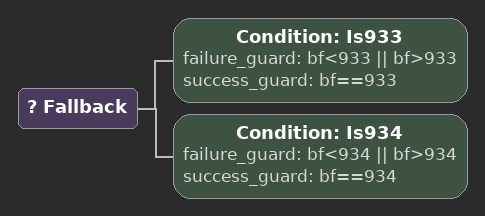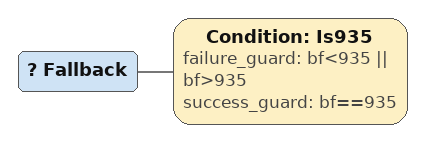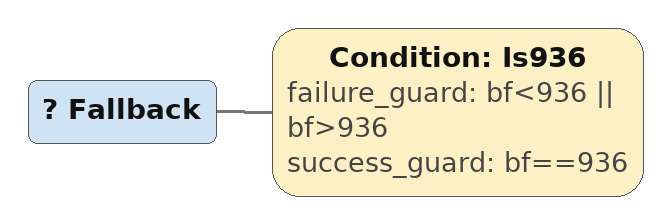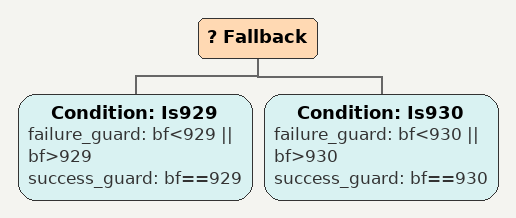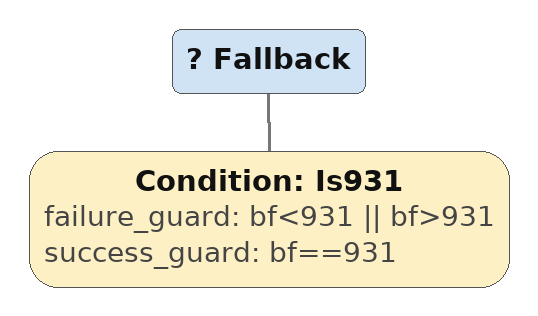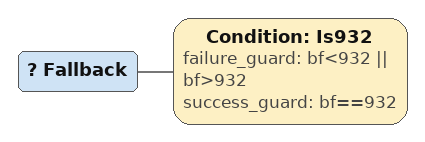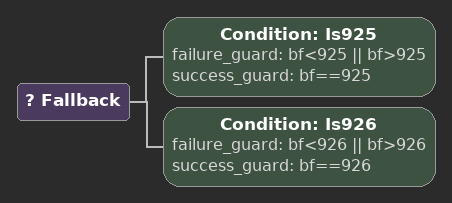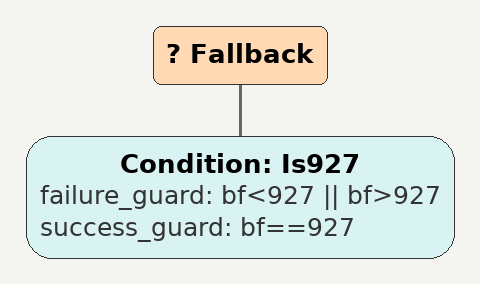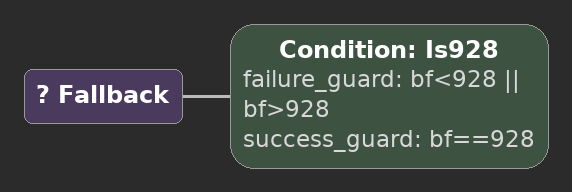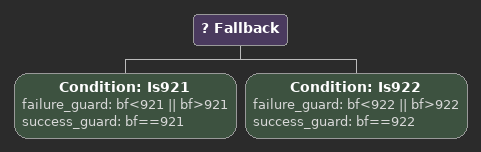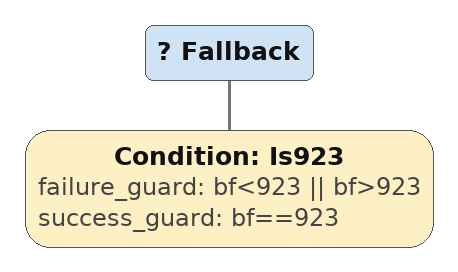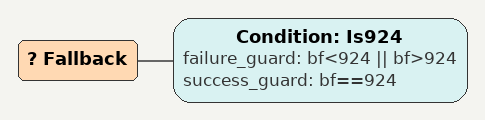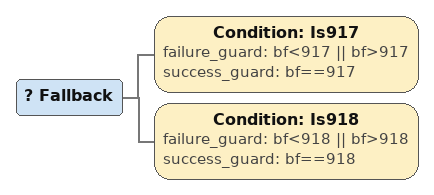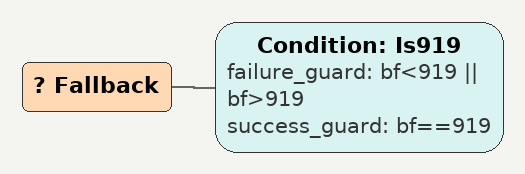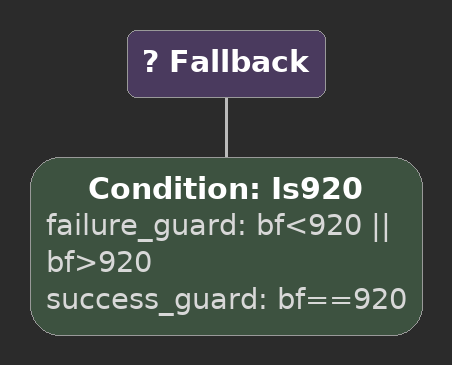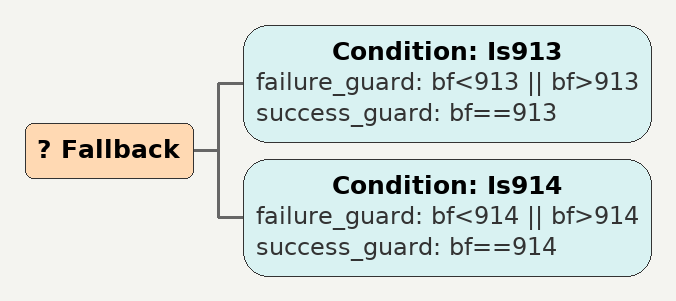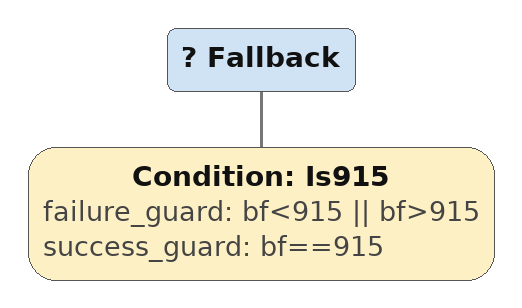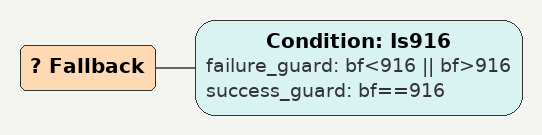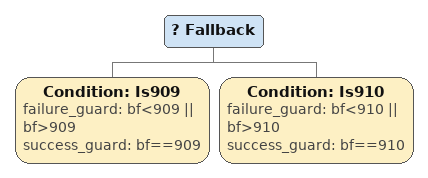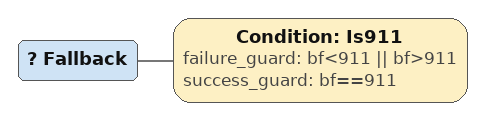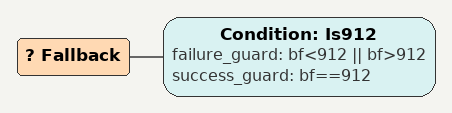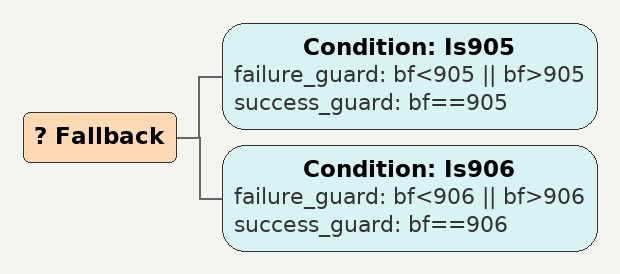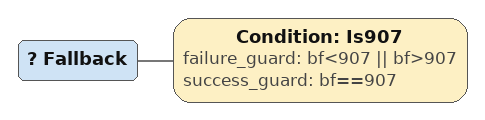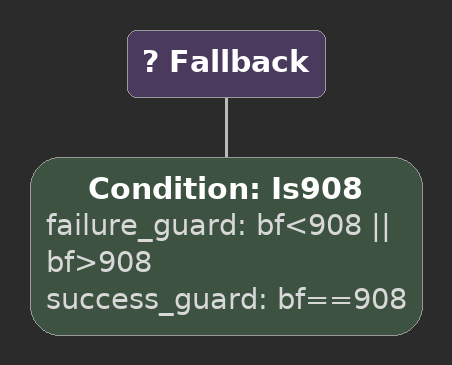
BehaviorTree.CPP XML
<Fallback>
    <Condition ID="Is933" failure_guard="bf&lt;933 || bf>933" success_guard="bf==933"/>
    <Condition ID="Is934" failure_guard="bf&lt;934 || bf>934" success_guard="bf==934"/>
        sequence932
        sequence
        children {
        } end_children
    } end_composite
</Fallback>

<Fallback>
    <Condition ID="Is935" failure_guard="bf&lt;935 || bf>935" success_guard="bf==935"/>
        sequence932
        sequence
        children {
        } end_children
    } end_composite
</Fallback>

<Fallback>
    <Condition ID="Is936" failure_guard="bf&lt;936 || bf>936" success_guard="bf==936"/>
        sequence932
        sequence
        children {
        } end_children
    } end_composite
</Fallback>

<Fallback>
    <Condition ID="Is929" failure_guard="bf&lt;929 || bf>929" success_guard="bf==929"/>
    <Condition ID="Is930" failure_guard="bf&lt;930 || bf>930" success_guard="bf==930"/>
        sequence928
        sequence
        children {
        } end_children
    } end_composite
</Fallback>

<Fallback>
    <Condition ID="Is931" failure_guard="bf&lt;931 || bf>931" success_guard="bf==931"/>
        sequence928
        sequence
        children {
        } end_children
    } end_composite
</Fallback>

<Fallback>
    <Condition ID="Is932" failure_guard="bf&lt;932 || bf>932" success_guard="bf==932"/>
        sequence928
        sequence
        children {
        } end_children
    } end_composite
</Fallback>

<Fallback>
    <Condition ID="Is925" failure_guard="bf&lt;925 || bf>925" success_guard="bf==925"/>
    <Condition ID="Is926" failure_guard="bf&lt;926 || bf>926" success_guard="bf==926"/>
        sequence924
        sequence
        children {
        } end_children
    } end_composite
</Fallback>

<Fallback>
    <Condition ID="Is927" failure_guard="bf&lt;927 || bf>927" success_guard="bf==927"/>
        sequence924
        sequence
        children {
        } end_children
    } end_composite
</Fallback>

<Fallback>
    <Condition ID="Is928" failure_guard="bf&lt;928 || bf>928" success_guard="bf==928"/>
        sequence924
        sequence
        children {
        } end_children
    } end_composite
</Fallback>

<Fallback>
    <Condition ID="Is921" failure_guard="bf&lt;921 || bf>921" success_guard="bf==921"/>
    <Condition ID="Is922" failure_guard="bf&lt;922 || bf>922" success_guard="bf==922"/>
        sequence920
        sequence
        children {
        } end_children
    } end_composite
</Fallback>

<Fallback>
    <Condition ID="Is923" failure_guard="bf&lt;923 || bf>923" success_guard="bf==923"/>
        sequence920
        sequence
        children {
        } end_children
    } end_composite
</Fallback>

<Fallback>
    <Condition ID="Is924" failure_guard="bf&lt;924 || bf>924" success_guard="bf==924"/>
        sequence920
        sequence
        children {
        } end_children
    } end_composite
</Fallback>

<Fallback>
    <Condition ID="Is917" failure_guard="bf&lt;917 || bf>917" success_guard="bf==917"/>
    <Condition ID="Is918" failure_guard="bf&lt;918 || bf>918" success_guard="bf==918"/>
        sequence916
        sequence
        children {
        } end_children
    } end_composite
</Fallback>

<Fallback>
    <Condition ID="Is919" failure_guard="bf&lt;919 || bf>919" success_guard="bf==919"/>
        sequence916
        sequence
        children {
        } end_children
    } end_composite
</Fallback>

<Fallback>
    <Condition ID="Is920" failure_guard="bf&lt;920 || bf>920" success_guard="bf==920"/>
        sequence916
        sequence
        children {
        } end_children
    } end_composite
</Fallback>

<Fallback>
    <Condition ID="Is913" failure_guard="bf&lt;913 || bf>913" success_guard="bf==913"/>
    <Condition ID="Is914" failure_guard="bf&lt;914 || bf>914" success_guard="bf==914"/>
        sequence912
        sequence
        children {
        } end_children
    } end_composite
</Fallback>

<Fallback>
    <Condition ID="Is915" failure_guard="bf&lt;915 || bf>915" success_guard="bf==915"/>
        sequence912
        sequence
        children {
        } end_children
    } end_composite
</Fallback>

<Fallback>
    <Condition ID="Is916" failure_guard="bf&lt;916 || bf>916" success_guard="bf==916"/>
        sequence912
        sequence
        children {
        } end_children
    } end_composite
</Fallback>

<Fallback>
    <Condition ID="Is909" failure_guard="bf&lt;909 || bf>909" success_guard="bf==909"/>
    <Condition ID="Is910" failure_guard="bf&lt;910 || bf>910" success_guard="bf==910"/>
        sequence908
        sequence
        children {
        } end_children
    } end_composite
</Fallback>

<Fallback>
    <Condition ID="Is911" failure_guard="bf&lt;911 || bf>911" success_guard="bf==911"/>
        sequence908
        sequence
        children {
        } end_children
    } end_composite
</Fallback>

<Fallback>
    <Condition ID="Is912" failure_guard="bf&lt;912 || bf>912" success_guard="bf==912"/>
        sequence908
        sequence
        children {
        } end_children
    } end_composite
</Fallback>

<Fallback>
    <Condition ID="Is905" failure_guard="bf&lt;905 || bf>905" success_guard="bf==905"/>
    <Condition ID="Is906" failure_guard="bf&lt;906 || bf>906" success_guard="bf==906"/>
        sequence904
        sequence
        children {
        } end_children
    } end_composite
</Fallback>

<Fallback>
    <Condition ID="Is907" failure_guard="bf&lt;907 || bf>907" success_guard="bf==907"/>
        sequence904
        sequence
        children {
        } end_children
    } end_composite
</Fallback>

<Fallback>
    <Condition ID="Is908" failure_guard="bf&lt;908 || bf>908" success_guard="bf==908"/>
        sequence904
        sequence
        children {
        } end_children
    } end_composite
</Fallback>
